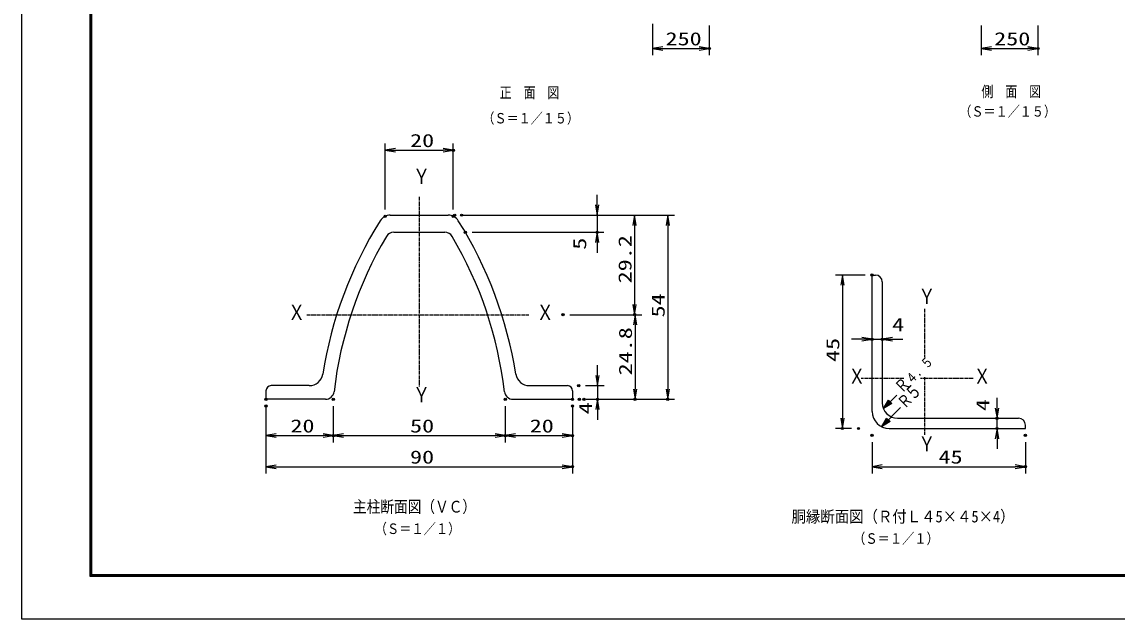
# Model space of a CAD drawing. Units: millimetres, scale not verified. Extents: x -4455 to 4455, y -3150 to 3150.
# Drawn here: x -4455 to 368, y -3150 to -522 of the extents above; entities that cross this region are included whole.
import ezdxf
from ezdxf.enums import TextEntityAlignment as Align

# ---------------------------------------------------------------- set-up
doc = ezdxf.new("R2010")
doc.units = ezdxf.units.MM
doc.header["$LTSCALE"] = 20
doc.header["$PDMODE"] = 32
doc.header["$PDSIZE"] = 10
doc.linetypes.add('USER1', pattern=[1.125, 0.75, -0.125, 0.125, -0.125])
for name, color, linetype, lineweight in [('0-0_1', 7, 'Continuous', 25), ('0-1_2', 7, 'Continuous', 25), ('0-2_0', 4, 'Continuous', 25), ('0-4_EXTCNT-LMEC0', 2, 'Continuous', 25), ('0-6_EXTCNT-L', 1, 'Continuous', 25), ('0-7_WAKU', 7, 'Continuous', 25)]:
    doc.layers.add(name, color=color, linetype=linetype, lineweight=lineweight)
doc.layers.add('0-5_DEFPOINTS', color=7, linetype='Continuous')
doc.styles.add('ＭＳ ゴシック', font='')
doc.styles.get('ＭＳ ゴシック').set_extended_font_data('MS Gothic')

# ---------------------------------------------------------------- blocks, each defined once
blk = doc.blocks.new('C5')
at = {"layer": '0-0_1', "color": 4}
blk.add_line((72303.9, 29353.6), (73481, 30519.9), dxfattribs=at)
blk.add_lwpolyline([(73048.4, 29795.7), (72303.9, 29353.6), (72752.8, 30094)], close=True, dxfattribs=at)
blk.add_lwpolyline([(72974.5, 29870.3), (72602.2, 29649.2), (72826.7, 30019.4)], dxfattribs=at)
blk = doc.blocks.new('DARROWS')
at = {"layer": '0-2_0', "color": 2}
blk.add_line((0, 0), (-19.982, 0), dxfattribs=at)
blk.add_lwpolyline([(-20, -3.333), (0, 0), (-20, 3.333)], dxfattribs=at)

msp = doc.modelspace()

# ---------------------------------------------------------------- linework, layer by layer
at = {"layer": '0-0_1', "color": 4, "linetype": 'USER1'}
for p, q in [((-2705.25, -1292.1), (-2705.25, -2126.76)), ((-480.26, -1784.29), (-480.26, -1998)), ((-3200.09, -1810.57), (-2222.07, -1810.57)), ((-570.59, -2091.46), (-759.79, -2091.46)), ((-266.62, -2091.46), (-498.15, -2091.46)), ((-480.26, -2084.79), (-480.26, -2339.54))]:
    msp.add_line(p, q, dxfattribs=at)
at = {"layer": '0-0_1'}
for p, q in [((-2832.75, -1372.57), (-2577.75, -1372.57)), ((-2817.75, -1447.57), (-2592.75, -1447.57)), ((-3380.25, -2145.07), (-3380.25, -2182.57)), ((-3189.75, -2122.57), (-3357.75, -2122.57)), ((-2220.75, -2122.57), (-2052.75, -2122.57)), ((-2030.25, -2145.07), (-2030.25, -2182.57)), ((-3117.75, -2182.57), (-3380.25, -2182.57)), ((-2292.75, -2182.57), (-2030.25, -2182.57))]:
    msp.add_line(p, q, dxfattribs=at)
at = {"layer": '0-0_1', "color": 4}
msp.add_line((-669.01, -2303.52), (-586.49, -2219.23), dxfattribs=at)
msp.add_lwpolyline([(-632.12, -2280.85), (-669.01, -2303.52), (-647.13, -2266.16)], close=True, dxfattribs=at)
msp.add_lwpolyline([(-635.88, -2277.18), (-654.32, -2288.52), (-643.38, -2269.84)], dxfattribs=at)
at = {"layer": '0-0_1'}
for centre, radius, start, end in [((-1352.76, -2354.27), 1800, 147.87775, 170.97737), ((-2832.75, -1425.07), 52.5, 90, 147.87762), ((-2577.75, -1425.07), 52.5, 32.12238, 90), ((-4057.73, -2354.27), 1800, 9.02258, 32.1222), ((-1352.29, -2351.64), 1740, 149.4028, 173.32632), ((-2817.75, -1485.07), 37.5, 90.00035, 149.40292), ((-2592.75, -1485.07), 37.5, 30.59708, 90), ((-4058.2, -2351.64), 1740, 6.67364, 30.59716), ((-3189.75, -2062.57), 60, 269.99979, 350.97733), ((-2220.75, -2062.57), 60, 189.02246, 270), ((-3357.75, -2145.07), 22.5, 90, 180), ((-3117.75, -2145.07), 37.5, 270, 353.32654), ((-2292.75, -2145.07), 37.5, 186.67346, 270), ((-2052.75, -2145.07), 22.5, 0, 90), ((-598.52, -2198.67), 67.5, 180.00046, 270), ((-636.02, -2236.17), 75, 180.00043, 270)]:
    msp.add_arc(centre, radius, start, end, dxfattribs=at)
at = {"layer": '0-1_2'}
for p, q in [((-711.02, -2236.17), (-711.02, -1636.17)), ((-711.02, -1636.17), (-696.02, -1636.17)), ((-666.02, -1666.17), (-666.02, -2198.67)), ((-598.52, -2266.17), (-66.02, -2266.17))]:
    msp.add_line(p, q, dxfattribs=at)
msp.add_lwpolyline([(-636.02, -2311.17), (-36.02, -2311.17), (-36.02, -2296.17)], dxfattribs=at)
for centre in [(-696.02, -1666.17), (-66.02, -2296.17)]:
    msp.add_arc(centre, 30, 0, 90, dxfattribs=at)
at = {"layer": '0-2_0', "color": 1}
for p, q in [((-230.94, -538.29), (-230.94, -668.96)), ((19.06, -538.29), (19.06, -668.96)), ((-2855.25, -1347.64), (-2855.25, -1056.61)), ((-2555.25, -1347.64), (-2555.25, -1056.61)), ((-2519, -1372.57), (-1580.78, -1372.57)), ((-2519, -1372.57), (-1891.78, -1372.57)), ((-2489, -1372.57), (-1726.78, -1372.57)), ((-2472.77, -1447.57), (-1891.78, -1447.57)), ((-2042.07, -1810.57), (-1726.78, -1810.57)), ((-2042.07, -1810.57), (-1724.78, -1810.57)), ((-1972.75, -2122.57), (-1890.25, -2122.57)), ((-3380.25, -2212.57), (-3380.25, -2509.61)), ((-3084.06, -2212.57), (-3084.06, -2372.61)), ((-3084.06, -2212.57), (-3084.06, -2372.61)), ((-2326.44, -2212.57), (-2326.44, -2372.61)), ((-2326.44, -2212.57), (-2326.44, -2372.61)), ((-2030.25, -2212.57), (-2030.25, -2509.61)), ((-1970.25, -2182.57), (-1580.78, -2182.57)), ((-1970.25, -2182.57), (-1724.78, -2182.57)), ((-1950.25, -2182.57), (-1890.25, -2182.57)), ((-3380.25, -2242.57), (-3380.25, -2372.61)), ((-2030.25, -2242.57), (-2030.25, -2372.61))]:
    msp.add_line(p, q, dxfattribs=at)
at = {"layer": '0-2_0', "color": 2}
for p, q in [((-185.94, -638.96), (-25.94, -638.96)), ((-2810.25, -1086.61), (-2600.25, -1086.61)), ((-1921.78, -1327.57), (-1921.78, -1282.57)), ((-1921.78, -1372.57), (-1921.78, -1447.57)), ((-1756.78, -1417.57), (-1756.78, -1765.57)), ((-1610.78, -1417.57), (-1610.78, -2137.57)), ((-1921.78, -1492.57), (-1921.78, -1537.57)), ((-1754.78, -1855.57), (-1754.78, -2137.57)), ((-1920.25, -2077.57), (-1920.25, -2032.57)), ((-1920.25, -2122.57), (-1920.25, -2182.57)), ((-1920.25, -2227.57), (-1920.25, -2272.57)), ((-3335.25, -2342.61), (-3129.06, -2342.61)), ((-3039.06, -2342.61), (-2371.44, -2342.61)), ((-2281.44, -2342.61), (-2075.25, -2342.61)), ((-3335.25, -2479.61), (-2075.25, -2479.61))]:
    msp.add_line(p, q, dxfattribs=at)
at = {"layer": '0-4_EXTCNT-LMEC0', "color": 1}
for p, q in [((-741.02, -1636.17), (-871.67, -1636.17)), ((-801.02, -2311.17), (-871.67, -2311.17)), ((-711.02, -2371.17), (-711.02, -2509.27)), ((-36.02, -2371.17), (-36.02, -2509.27))]:
    msp.add_line(p, q, dxfattribs=at)
at = {"layer": '0-4_EXTCNT-LMEC0'}
for p, q in [((-841.67, -1681.17), (-841.67, -2266.17)), ((-756.02, -1918.68), (-801.02, -1918.68)), ((-711.02, -1918.68), (-666.02, -1918.68)), ((-621.02, -1918.68), (-576.02, -1918.68)), ((-161.02, -2221.17), (-161.02, -2176.17)), ((-161.02, -2311.17), (-161.02, -2266.17)), ((-161.02, -2356.17), (-161.02, -2401.17)), ((-666.02, -2479.27), (-81.02, -2479.27))]:
    msp.add_line(p, q, dxfattribs=at)
at = {"layer": '0-5_DEFPOINTS'}
for p in [(-1428.14, -638.96), (19.06, -638.96), (-2555.25, -1086.61), (-2855.25, -1377.64), (-2555.25, -1377.64), (-2549, -1372.57), (-2519, -1372.57), (-2502.77, -1447.57), (-1921.78, -1447.57), (-711.02, -1636.17), (-2072.07, -1810.57), (-1756.78, -1810.57), (-711.02, -1918.68), (-666.02, -1918.68), (-2002.75, -2122.57), (-3380.25, -2182.57), (-3380.25, -2212.57), (-3084.06, -2182.57), (-2326.44, -2182.57), (-2030.25, -2182.57), (-2030.25, -2212.57), (-2000.25, -2182.57), (-1980.25, -2182.57), (-1920.25, -2182.57), (-1754.78, -2182.57), (-1610.78, -2182.57), (-161.02, -2266.17), (-841.67, -2311.17), (-771.02, -2311.17), (-161.02, -2311.17), (-3084.06, -2342.61), (-2326.44, -2342.61), (-2030.25, -2342.61), (-711.02, -2341.17), (-36.02, -2341.17), (-2030.25, -2479.61), (-36.02, -2479.27)]:
    msp.add_point(p, dxfattribs=at)
at = {"layer": '0-6_EXTCNT-L'}
for p, q in [((-1678.14, -530.8), (-1678.14, -668.96)), ((-1678.14, -530.8), (-1678.14, -668.96)), ((-1428.14, -538.29), (-1428.14, -668.96)), ((-1428.14, -538.29), (-1428.14, -668.96))]:
    msp.add_line(p, q, dxfattribs=at)
at = {"layer": '0-6_EXTCNT-L', "color": 2}
msp.add_line((-1633.14, -638.96), (-1473.14, -638.96), dxfattribs=at)
msp.add_line((-1633.14, -638.96), (-1473.14, -638.96), dxfattribs=at)
at = {"layer": '0-7_WAKU', "color": 3}
msp.add_lwpolyline([(-4455, 3150), (4455, 3150), (4455, -3150), (-4455, -3150)], close=True, dxfattribs=at)
at = {"layer": '0-7_WAKU'}
for points in [[(-4155, 2962.5), (4155, 2962.5), (4155, -2962.5), (-4155, -2962.5)], [(-4153.13, 2960.62), (4153.12, 2960.62), (4153.12, -2960.63), (-4153.13, -2960.63)], [(-4151.25, 2958.75), (4151.25, 2958.75), (4151.25, -2958.75), (-4151.25, -2958.75)], [(-4149.38, 2956.87), (4149.37, 2956.87), (4149.37, -2956.88), (-4149.38, -2956.88)], [(-4147.5, 2955), (4147.5, 2955), (4147.5, -2955), (-4147.5, -2955)]]:
    msp.add_lwpolyline(points, close=True, dxfattribs=at)

# ---------------------------------------------------------------- block references
at = {"layer": '0-2_0', "xscale": 2.25, "yscale": 2.25}
for p, rotation in [((-230.94, -638.96), 180), ((-2855.25, -1086.61), 180), ((-1921.78, -1372.57), 270), ((-1756.78, -1372.57), 90), ((-1610.78, -1372.57), 90), ((-1921.78, -1447.57), 90), ((-1756.78, -1810.57), 270), ((-1754.78, -1810.57), 90), ((-1920.25, -2122.57), 270), ((-1754.78, -2182.57), 270), ((-1610.78, -2182.57), 270), ((-1920.25, -2182.57), 90), ((-3380.25, -2342.61), 180), ((-3084.06, -2342.61), 180), ((-2326.44, -2342.61), 180), ((-3380.25, -2479.61), 180)]:
    msp.add_blockref('DARROWS', p, dxfattribs=dict(at, rotation=rotation))
at = {"layer": '0-2_0'}
for name, p, xscale, yscale in [('DARROWS', (19.06, -638.96), 2.25, 2.25), ('DARROWS', (-2555.25, -1086.61), 2.25, 2.25), ('C5', (-4276.67, -3690.68), 0.05, 0.05), ('DARROWS', (-3084.06, -2342.61), 2.25, 2.25), ('DARROWS', (-2326.44, -2342.61), 2.25, 2.25), ('DARROWS', (-2030.25, -2342.61), 2.25, 2.25), ('DARROWS', (-2030.25, -2479.61), 2.25, 2.25)]:
    msp.add_blockref(name, p, dxfattribs=dict(at, xscale=xscale, yscale=yscale))
at = {"layer": '0-4_EXTCNT-LMEC0', "xscale": 2.25, "yscale": 2.25}
for p, rotation in [((-841.67, -1636.17), 90), ((-666.02, -1918.68), 180), ((-841.67, -2311.17), 270), ((-161.02, -2266.17), 270), ((-161.02, -2311.17), 90), ((-711.02, -2479.27), 180)]:
    msp.add_blockref('DARROWS', p, dxfattribs=dict(at, rotation=rotation))
for p in [(-711.02, -1918.68), (-36.02, -2479.27)]:
    msp.add_blockref('DARROWS', p, dxfattribs=at)
at = {"layer": '0-6_EXTCNT-L', "xscale": 2.25, "yscale": 2.25, "rotation": 180}
msp.add_blockref('DARROWS', (-1678.14, -638.96), dxfattribs=at)
msp.add_blockref('DARROWS', (-1678.14, -638.96), dxfattribs=at)
at = {"layer": '0-6_EXTCNT-L', "xscale": 2.25, "yscale": 2.25}
msp.add_blockref('DARROWS', (-1428.14, -638.96), dxfattribs=at)
msp.add_blockref('DARROWS', (-1428.14, -638.96), dxfattribs=at)

# ---------------------------------------------------------------- texts
at = {"layer": '0-0_1', "color": 4, "style": 'ＭＳ ゴシック'}
for s, height, width, p in [('（Ｓ＝１／１５）', 45.89, 0.85, (-2427.27, -982.58)), ('（Ｓ＝１／１５）', 45.89, 0.85, (-326.87, -952.61)), ('Ｙ', 66.57, 0.85, (-2733.75, -1254.97)), ('Ｙ', 66.57, 0.85, (-508.76, -1782.71)), ('Ｘ', 66.57, 0.85, (-3283.8, -1853.38)), ('Ｘ', 66.57, 0.85, (-2189.23, -1853.38)), ('Ｘ', 66.57, 0.85, (-816.83, -2134.27)), ('Ｘ', 66.57, 0.85, (-265.12, -2134.27)), ('Ｙ', 66.57, 0.85, (-2733.75, -2215.89)), ('Ｙ', 66.57, 0.85, (-508.76, -2432.35)), ('主柱断面図（ＶＣ）', 51.95, 0.85, (-2997.03, -2696.98)), ('胴縁断面図（Ｒ付Ｌ４5×４5×4）', 51.65, 0.9, (-1065.93, -2739.99)), ('（Ｓ＝１／１）', 46.48, 0.85, (-2901.38, -2789.57)), ('（Ｓ＝１／１）', 46.48, 0.85, (-794.61, -2832.64))]:
    msp.add_text(s, height=height, dxfattribs=dict(at, width=width)).set_placement(p, align=Align.BOTTOM_LEFT)
at = {"layer": '0-0_1', "color": 4, "style": 'ＭＳ ゴシック', "width": 0.8}
for s, height, p in [('４．５', 43.3, (-529.42, -2128.73)), ('Ｒ', 53.29, (-569.21, -2171.25)), ('５', 57.73, (-520, -2204.51)), ('Ｒ', 53.29, (-556.81, -2240.13))]:
    msp.add_text(s, height=height, rotation=45, dxfattribs=at).set_placement(p, align=Align.BOTTOM_LEFT)
at = {"layer": '0-2_0', "color": 3, "style": 'ＭＳ ゴシック', "width": 1.35}
for s, p in [('250', (-173.44, -642.56)), ('20', (-2745.75, -1090.21)), ('20', (-3272.65, -2346.21)), ('50', (-2745.75, -2346.21)), ('20', (-2218.84, -2346.21)), ('90', (-2745.75, -2483.21))]:
    msp.add_text(s, height=57.77, dxfattribs=at).set_placement(p, align=Align.BOTTOM_LEFT)
for s, p in [('5', (-1952.68, -1524.61)), ('29.2', (-1753.18, -1672.57)), ('54', (-1607.18, -1822.57)), ('24.8', (-1751.18, -2077.57)), ('4', (-1926.68, -2248.61))]:
    msp.add_text(s, height=57.77, rotation=90, dxfattribs=at).set_placement(p, align=Align.BOTTOM_LEFT)
at = {"layer": '0-4_EXTCNT-LMEC0', "color": 4, "style": 'ＭＳ ゴシック', "width": 0.8}
for s, p in [('正\u3000面\u3000図', (-2350.69, -871.39)), ('側\u3000面\u3000図\u3000', (-229.32, -866.88))]:
    msp.add_text(s, height=48.11, dxfattribs=at).set_placement(p, align=Align.BOTTOM_LEFT)
at = {"layer": '0-4_EXTCNT-LMEC0', "color": 3, "style": 'ＭＳ ゴシック', "width": 1.35}
for s, p in [('4', (-623, -1900.66)), ('45', (-418.52, -2482.87))]:
    msp.add_text(s, height=57.77, dxfattribs=at).set_placement(p, align=Align.BOTTOM_LEFT)
for s, p in [('45', (-838.07, -2018.67)), ('4', (-177.31, -2234.43))]:
    msp.add_text(s, height=57.77, rotation=90, dxfattribs=at).set_placement(p, align=Align.BOTTOM_LEFT)
at = {"layer": '0-6_EXTCNT-L', "color": 3, "style": 'ＭＳ ゴシック', "width": 1.35}
msp.add_text('250', height=57.77, dxfattribs=at).set_placement((-1620.64, -642.56), align=Align.BOTTOM_LEFT)
msp.add_text('250', height=57.77, dxfattribs=at).set_placement((-1620.64, -642.56), align=Align.BOTTOM_LEFT)

doc.saveas('drawing.dxf')
